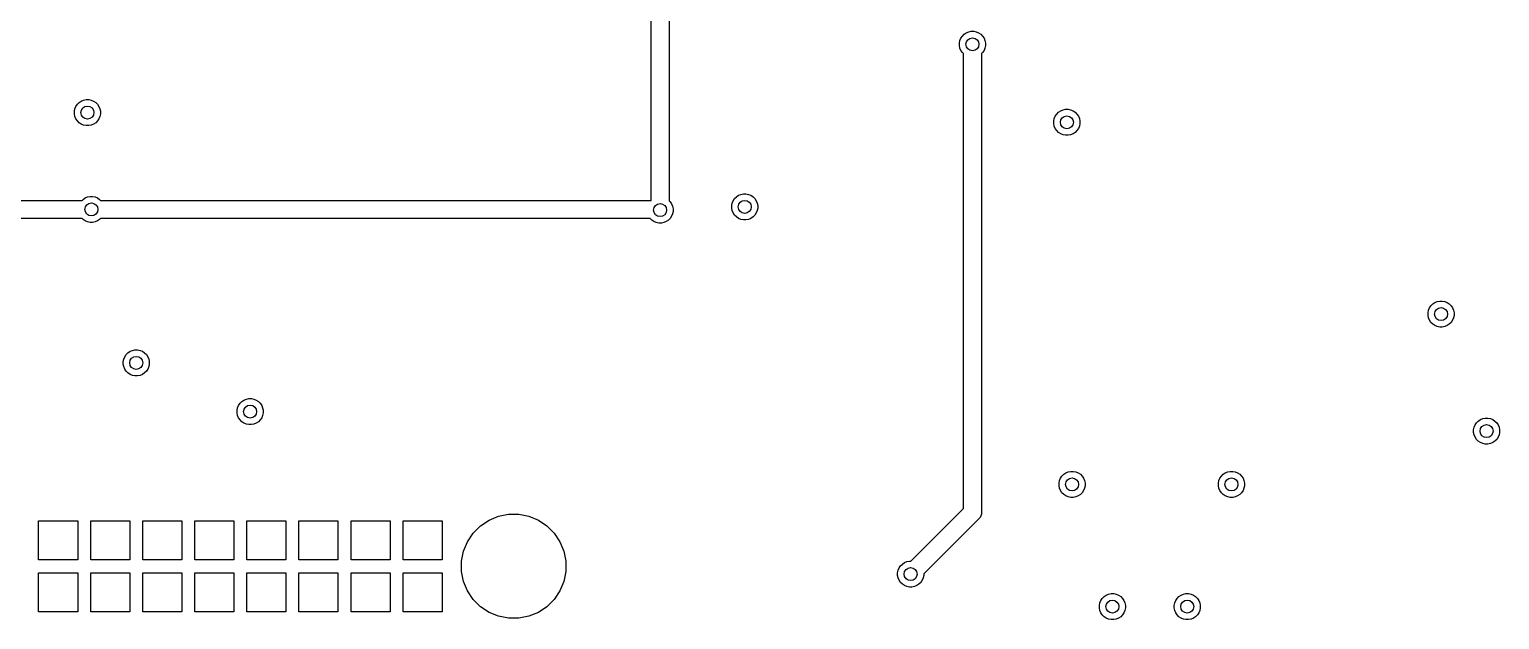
# Model space of a CAD drawing. Extents: x -1.3 to 94.4, y -81.8 to 12.8.
# Drawn here: x 37.9 to 94.4, y -81.8 to -59 of the extents above; entities that cross this region are included whole.
import ezdxf

# ---------------------------------------------------------------- set-up
doc = ezdxf.new("R2010")
doc.units = 0
doc.layers.add('BLACK', color=7, linetype='CONTINUOUS')

msp = doc.modelspace()

# ---------------------------------------------------------------- linework, layer by layer
at = {"layer": 'BLACK', "linetype": 'CONTINUOUS'}
for p, q in [((61.775, -65.625), (61.775, -53.2672)), ((62.475, -53.395), (62.475, -65.6429)), ((73.7366, -59.3063), (73.8063, -59.2366)), ((73.8063, -59.2366), (73.8882, -59.1819)), ((73.8882, -59.1819), (73.9792, -59.1442)), ((73.9792, -59.1442), (74.0758, -59.125)), ((74.0758, -59.125), (74.1742, -59.125)), ((74.1742, -59.125), (74.2708, -59.1442)), ((74.2708, -59.1442), (74.3618, -59.1819)), ((74.3618, -59.1819), (74.4437, -59.2366)), ((74.4437, -59.2366), (74.5134, -59.3063)), ((73.625, -59.5758), (73.6442, -59.4792)), ((73.625, -59.6742), (73.625, -59.5758)), ((73.6442, -59.7708), (73.625, -59.6742)), ((73.6442, -59.4792), (73.6819, -59.3882)), ((73.6819, -59.8618), (73.6442, -59.7708)), ((73.6819, -59.3882), (73.7366, -59.3063)), ((73.7366, -59.9437), (73.6819, -59.8618)), ((74.5134, -59.3063), (74.5681, -59.3882)), ((74.5681, -59.8618), (74.5134, -59.9437)), ((74.5681, -59.3882), (74.6058, -59.4792)), ((74.6058, -59.7708), (74.5681, -59.8618)), ((74.6058, -59.4792), (74.625, -59.5758)), ((74.625, -59.6742), (74.6058, -59.7708)), ((74.625, -59.5758), (74.625, -59.6742)), ((73.775, -59.9821), (73.7366, -59.9437)), ((73.775, -77.48), (73.775, -59.9821)), ((74.5134, -59.9437), (74.475, -59.9821)), ((74.475, -59.9821), (74.475, -77.6078)), ((39.625, -62.2008), (39.6442, -62.1042)), ((39.6442, -62.1042), (39.6819, -62.0132)), ((39.6819, -62.0132), (39.7366, -61.9313)), ((39.7366, -61.9313), (39.8063, -61.8616)), ((39.8063, -61.8616), (39.8882, -61.8069)), ((39.8882, -61.8069), (39.9792, -61.7692)), ((39.9792, -61.7692), (40.0758, -61.75)), ((40.0758, -61.75), (40.1742, -61.75)), ((40.1742, -61.75), (40.2708, -61.7692)), ((40.2708, -61.7692), (40.3618, -61.8069)), ((40.3618, -61.8069), (40.4437, -61.8616)), ((40.4437, -61.8616), (40.5134, -61.9313)), ((40.5134, -61.9313), (40.5681, -62.0132)), ((40.5681, -62.0132), (40.6058, -62.1042)), ((40.6058, -62.1042), (40.625, -62.2008)), ((77.6042, -62.1442), (77.7008, -62.125)), ((77.7008, -62.125), (77.7992, -62.125)), ((77.7992, -62.125), (77.8958, -62.1442)), ((39.625, -62.2992), (39.625, -62.2008)), ((39.6442, -62.3958), (39.625, -62.2992)), ((39.6819, -62.4868), (39.6442, -62.3958)), ((39.7366, -62.5687), (39.6819, -62.4868)), ((39.8063, -62.6384), (39.7366, -62.5687)), ((39.8882, -62.6931), (39.8063, -62.6384)), ((40.4437, -62.6384), (40.3618, -62.6931)), ((40.5134, -62.5687), (40.4437, -62.6384)), ((40.5681, -62.4868), (40.5134, -62.5687)), ((40.6058, -62.3958), (40.5681, -62.4868)), ((40.625, -62.2992), (40.6058, -62.3958)), ((40.625, -62.2008), (40.625, -62.2992)), ((77.25, -62.5758), (77.2692, -62.4792)), ((77.25, -62.6742), (77.25, -62.5758)), ((77.2692, -62.7708), (77.25, -62.6742)), ((77.2692, -62.4792), (77.3069, -62.3882)), ((77.3069, -62.3882), (77.3616, -62.3063)), ((77.3616, -62.3063), (77.4313, -62.2366)), ((77.4313, -62.2366), (77.5132, -62.1819)), ((77.5132, -62.1819), (77.6042, -62.1442)), ((77.8958, -62.1442), (77.9868, -62.1819)), ((77.9868, -62.1819), (78.0687, -62.2366)), ((78.0687, -62.2366), (78.1384, -62.3063)), ((78.1384, -62.3063), (78.1931, -62.3882)), ((78.1931, -62.3882), (78.2308, -62.4792)), ((78.2308, -62.4792), (78.25, -62.5758)), ((78.25, -62.6742), (78.2308, -62.7708)), ((78.25, -62.5758), (78.25, -62.6742)), ((39.9792, -62.7308), (39.8882, -62.6931)), ((40.0758, -62.75), (39.9792, -62.7308)), ((40.1742, -62.75), (40.0758, -62.75)), ((40.2708, -62.7308), (40.1742, -62.75)), ((40.3618, -62.6931), (40.2708, -62.7308)), ((77.3069, -62.8618), (77.2692, -62.7708)), ((77.3616, -62.9437), (77.3069, -62.8618)), ((77.4313, -63.0134), (77.3616, -62.9437)), ((77.5132, -63.0681), (77.4313, -63.0134)), ((77.6042, -63.1058), (77.5132, -63.0681)), ((77.7008, -63.125), (77.6042, -63.1058)), ((77.7992, -63.125), (77.7008, -63.125)), ((77.8958, -63.1058), (77.7992, -63.125)), ((77.9868, -63.0681), (77.8958, -63.1058)), ((78.0687, -63.0134), (77.9868, -63.0681)), ((78.1384, -62.9437), (78.0687, -63.0134)), ((78.1931, -62.8618), (78.1384, -62.9437)), ((78.2308, -62.7708), (78.1931, -62.8618)), ((40.0382, -65.5319), (40.1292, -65.4942)), ((40.1292, -65.4942), (40.2258, -65.475)), ((40.2258, -65.475), (40.3242, -65.475)), ((40.3242, -65.475), (40.4208, -65.4942)), ((40.4208, -65.4942), (40.5118, -65.5319)), ((64.9866, -65.5563), (65.0563, -65.4866)), ((65.0563, -65.4866), (65.1382, -65.4319)), ((65.1382, -65.4319), (65.2292, -65.3942)), ((65.2292, -65.3942), (65.3258, -65.375)), ((65.3258, -65.375), (65.4242, -65.375)), ((65.4242, -65.375), (65.5208, -65.3942)), ((65.5208, -65.3942), (65.6118, -65.4319)), ((65.6118, -65.4319), (65.6937, -65.4866)), ((65.6937, -65.4866), (65.7634, -65.5563)), ((34.62, -65.625), (39.9179, -65.625)), ((39.9179, -65.625), (39.9563, -65.5866)), ((39.9563, -65.5866), (40.0382, -65.5319)), ((40.5118, -65.5319), (40.5937, -65.5866)), ((40.5937, -65.5866), (40.6321, -65.625)), ((40.6321, -65.625), (61.775, -65.625)), ((62.475, -65.6429), (62.5134, -65.6813)), ((62.5134, -65.6813), (62.5681, -65.7632)), ((62.5681, -65.7632), (62.6058, -65.8542)), ((62.6058, -65.8542), (62.625, -65.9508)), ((62.625, -66.0492), (62.6058, -66.1458)), ((62.625, -65.9508), (62.625, -66.0492)), ((64.875, -65.8258), (64.8942, -65.7292)), ((64.875, -65.9242), (64.875, -65.8258)), ((64.8942, -66.0208), (64.875, -65.9242)), ((64.8942, -65.7292), (64.9319, -65.6382)), ((64.9319, -66.1118), (64.8942, -66.0208)), ((64.9319, -65.6382), (64.9866, -65.5563)), ((65.7634, -65.5563), (65.8181, -65.6382)), ((65.8181, -65.6382), (65.8558, -65.7292)), ((65.8558, -66.0208), (65.8181, -66.1118)), ((65.8558, -65.7292), (65.875, -65.8258)), ((65.875, -65.9242), (65.8558, -66.0208)), ((65.875, -65.8258), (65.875, -65.9242)), ((39.9179, -66.325), (34.4922, -66.325)), ((39.9563, -66.3634), (39.9179, -66.325)), ((40.0382, -66.4181), (39.9563, -66.3634)), ((40.1292, -66.4558), (40.0382, -66.4181)), ((40.2258, -66.475), (40.1292, -66.4558)), ((40.3242, -66.475), (40.2258, -66.475)), ((40.4208, -66.4558), (40.3242, -66.475)), ((40.5118, -66.4181), (40.4208, -66.4558)), ((40.5937, -66.3634), (40.5118, -66.4181)), ((40.6321, -66.325), (40.5937, -66.3634)), ((61.7429, -66.325), (40.6321, -66.325)), ((61.8063, -66.3884), (61.7429, -66.325)), ((61.8882, -66.4431), (61.8063, -66.3884)), ((61.9792, -66.4808), (61.8882, -66.4431)), ((62.0758, -66.5), (61.9792, -66.4808)), ((62.1742, -66.5), (62.0758, -66.5)), ((62.2708, -66.4808), (62.1742, -66.5)), ((62.3618, -66.4431), (62.2708, -66.4808)), ((62.4437, -66.3884), (62.3618, -66.4431)), ((62.5134, -66.3187), (62.4437, -66.3884)), ((62.5681, -66.2368), (62.5134, -66.3187)), ((62.6058, -66.1458), (62.5681, -66.2368)), ((64.9866, -66.1937), (64.9319, -66.1118)), ((65.0563, -66.2634), (64.9866, -66.1937)), ((65.1382, -66.3181), (65.0563, -66.2634)), ((65.2292, -66.3558), (65.1382, -66.3181)), ((65.3258, -66.375), (65.2292, -66.3558)), ((65.4242, -66.375), (65.3258, -66.375)), ((65.5208, -66.3558), (65.4242, -66.375)), ((65.6118, -66.3181), (65.5208, -66.3558)), ((65.6937, -66.2634), (65.6118, -66.3181)), ((65.7634, -66.1937), (65.6937, -66.2634)), ((65.8181, -66.1118), (65.7634, -66.1937)), ((91.625, -69.9508), (91.6442, -69.8542)), ((91.625, -70.0492), (91.625, -69.9508)), ((91.6442, -69.8542), (91.6819, -69.7632)), ((91.6819, -69.7632), (91.7366, -69.6813)), ((91.7366, -69.6813), (91.8063, -69.6116)), ((91.8063, -69.6116), (91.8882, -69.5569)), ((91.8882, -69.5569), (91.9792, -69.5192)), ((91.9792, -69.5192), (92.0758, -69.5)), ((92.0758, -69.5), (92.1742, -69.5)), ((92.1742, -69.5), (92.2708, -69.5192)), ((92.2708, -69.5192), (92.3618, -69.5569)), ((92.3618, -69.5569), (92.4437, -69.6116)), ((92.4437, -69.6116), (92.5134, -69.6813)), ((92.5134, -69.6813), (92.5681, -69.7632)), ((92.5681, -69.7632), (92.6058, -69.8542)), ((92.6058, -69.8542), (92.625, -69.9508)), ((92.625, -69.9508), (92.625, -70.0492)), ((91.6442, -70.1458), (91.625, -70.0492)), ((91.6819, -70.2368), (91.6442, -70.1458)), ((91.7366, -70.3187), (91.6819, -70.2368)), ((91.8063, -70.3884), (91.7366, -70.3187)), ((91.8882, -70.4431), (91.8063, -70.3884)), ((91.9792, -70.4808), (91.8882, -70.4431)), ((92.0758, -70.5), (91.9792, -70.4808)), ((92.1742, -70.5), (92.0758, -70.5)), ((92.2708, -70.4808), (92.1742, -70.5)), ((92.3618, -70.4431), (92.2708, -70.4808)), ((92.4437, -70.3884), (92.3618, -70.4431)), ((92.5134, -70.3187), (92.4437, -70.3884)), ((92.5681, -70.2368), (92.5134, -70.3187)), ((92.6058, -70.1458), (92.5681, -70.2368)), ((92.625, -70.0492), (92.6058, -70.1458)), ((41.5, -71.8258), (41.5192, -71.7292)), ((41.5192, -71.7292), (41.5569, -71.6382)), ((41.5569, -71.6382), (41.6116, -71.5563)), ((41.6116, -71.5563), (41.6813, -71.4866)), ((41.6813, -71.4866), (41.7632, -71.4319)), ((41.7632, -71.4319), (41.8542, -71.3942)), ((41.8542, -71.3942), (41.9508, -71.375)), ((41.9508, -71.375), (42.0492, -71.375)), ((42.0492, -71.375), (42.1458, -71.3942)), ((42.1458, -71.3942), (42.2368, -71.4319)), ((42.2368, -71.4319), (42.3187, -71.4866)), ((42.3187, -71.4866), (42.3884, -71.5563)), ((42.3884, -71.5563), (42.4431, -71.6382)), ((42.4431, -71.6382), (42.4808, -71.7292)), ((42.4808, -71.7292), (42.5, -71.8258)), ((41.5, -71.9242), (41.5, -71.8258)), ((41.5192, -72.0208), (41.5, -71.9242)), ((41.5569, -72.1118), (41.5192, -72.0208)), ((41.6116, -72.1937), (41.5569, -72.1118)), ((41.6813, -72.2634), (41.6116, -72.1937)), ((41.7632, -72.3181), (41.6813, -72.2634)), ((42.3187, -72.2634), (42.2368, -72.3181)), ((42.3884, -72.1937), (42.3187, -72.2634)), ((42.4431, -72.1118), (42.3884, -72.1937)), ((42.4808, -72.0208), (42.4431, -72.1118)), ((42.5, -71.9242), (42.4808, -72.0208)), ((42.5, -71.8258), (42.5, -71.9242)), ((41.8542, -72.3558), (41.7632, -72.3181)), ((41.9508, -72.375), (41.8542, -72.3558)), ((42.0492, -72.375), (41.9508, -72.375)), ((42.1458, -72.3558), (42.0492, -72.375)), ((42.2368, -72.3181), (42.1458, -72.3558)), ((45.9866, -73.4313), (46.0563, -73.3616)), ((46.0563, -73.3616), (46.1382, -73.3069)), ((46.1382, -73.3069), (46.2292, -73.2692)), ((46.2292, -73.2692), (46.3258, -73.25)), ((46.3258, -73.25), (46.4242, -73.25)), ((46.4242, -73.25), (46.5208, -73.2692)), ((46.5208, -73.2692), (46.6118, -73.3069)), ((46.6118, -73.3069), (46.6937, -73.3616)), ((46.6937, -73.3616), (46.7634, -73.4313)), ((45.875, -73.7008), (45.8942, -73.6042)), ((45.875, -73.7992), (45.875, -73.7008)), ((45.8942, -73.8958), (45.875, -73.7992)), ((45.8942, -73.6042), (45.9319, -73.5132)), ((45.9319, -73.9868), (45.8942, -73.8958)), ((45.9319, -73.5132), (45.9866, -73.4313)), ((45.9866, -74.0687), (45.9319, -73.9868)), ((46.7634, -73.4313), (46.8181, -73.5132)), ((46.8181, -73.9868), (46.7634, -74.0687)), ((46.8181, -73.5132), (46.8558, -73.6042)), ((46.8558, -73.8958), (46.8181, -73.9868)), ((46.8558, -73.6042), (46.875, -73.7008)), ((46.875, -73.7992), (46.8558, -73.8958)), ((46.875, -73.7008), (46.875, -73.7992)), ((46.0563, -74.1384), (45.9866, -74.0687)), ((46.1382, -74.1931), (46.0563, -74.1384)), ((46.2292, -74.2308), (46.1382, -74.1931)), ((46.3258, -74.25), (46.2292, -74.2308)), ((46.4242, -74.25), (46.3258, -74.25)), ((46.5208, -74.2308), (46.4242, -74.25)), ((46.6118, -74.1931), (46.5208, -74.2308)), ((46.6937, -74.1384), (46.6118, -74.1931)), ((46.7634, -74.0687), (46.6937, -74.1384)), ((93.375, -74.4508), (93.3942, -74.3542)), ((93.375, -74.5492), (93.375, -74.4508)), ((93.3942, -74.6458), (93.375, -74.5492)), ((93.3942, -74.3542), (93.4319, -74.2632)), ((93.4319, -74.2632), (93.4866, -74.1813)), ((93.4866, -74.1813), (93.5563, -74.1116)), ((93.5563, -74.1116), (93.6382, -74.0569)), ((93.6382, -74.0569), (93.7292, -74.0192)), ((93.7292, -74.0192), (93.8258, -74)), ((93.8258, -74), (93.9242, -74)), ((93.9242, -74), (94.0208, -74.0192)), ((94.0208, -74.0192), (94.1118, -74.0569)), ((94.1118, -74.0569), (94.1937, -74.1116)), ((94.1937, -74.1116), (94.2634, -74.1813)), ((94.2634, -74.1813), (94.3181, -74.2632)), ((94.3181, -74.2632), (94.3558, -74.3542)), ((94.3558, -74.3542), (94.375, -74.4508)), ((94.375, -74.5492), (94.3558, -74.6458)), ((94.375, -74.4508), (94.375, -74.5492)), ((93.4319, -74.7368), (93.3942, -74.6458)), ((93.4866, -74.8187), (93.4319, -74.7368)), ((93.5563, -74.8884), (93.4866, -74.8187)), ((93.6382, -74.9431), (93.5563, -74.8884)), ((93.7292, -74.9808), (93.6382, -74.9431)), ((93.8258, -75), (93.7292, -74.9808)), ((93.9242, -75), (93.8258, -75)), ((94.0208, -74.9808), (93.9242, -75)), ((94.1118, -74.9431), (94.0208, -74.9808)), ((94.1937, -74.8884), (94.1118, -74.9431)), ((94.2634, -74.8187), (94.1937, -74.8884)), ((94.3181, -74.7368), (94.2634, -74.8187)), ((94.3558, -74.6458), (94.3181, -74.7368)), ((77.5069, -76.3132), (77.5616, -76.2313)), ((77.5616, -76.2313), (77.6313, -76.1616)), ((77.6313, -76.1616), (77.7132, -76.1069)), ((77.7132, -76.1069), (77.8042, -76.0692)), ((77.8042, -76.0692), (77.9008, -76.05)), ((77.9008, -76.05), (77.9992, -76.05)), ((77.9992, -76.05), (78.0958, -76.0692)), ((78.0958, -76.0692), (78.1868, -76.1069)), ((78.1868, -76.1069), (78.2687, -76.1616)), ((78.2687, -76.1616), (78.3384, -76.2313)), ((78.3384, -76.2313), (78.3931, -76.3132)), ((83.6319, -76.3132), (83.6866, -76.2313)), ((83.6866, -76.2313), (83.7563, -76.1616)), ((83.7563, -76.1616), (83.8382, -76.1069)), ((83.8382, -76.1069), (83.9292, -76.0692)), ((83.9292, -76.0692), (84.0258, -76.05)), ((84.0258, -76.05), (84.1242, -76.05)), ((84.1242, -76.05), (84.2208, -76.0692)), ((84.2208, -76.0692), (84.3118, -76.1069)), ((84.3118, -76.1069), (84.3937, -76.1616)), ((84.3937, -76.1616), (84.4634, -76.2313)), ((84.4634, -76.2313), (84.5181, -76.3132)), ((77.45, -76.5008), (77.4692, -76.4042)), ((77.45, -76.5992), (77.45, -76.5008)), ((77.4692, -76.6958), (77.45, -76.5992)), ((77.4692, -76.4042), (77.5069, -76.3132)), ((77.5069, -76.7868), (77.4692, -76.6958)), ((77.5616, -76.8687), (77.5069, -76.7868)), ((78.3931, -76.7868), (78.3384, -76.8687)), ((78.3931, -76.3132), (78.4308, -76.4042)), ((78.4308, -76.6958), (78.3931, -76.7868)), ((78.4308, -76.4042), (78.45, -76.5008)), ((78.45, -76.5992), (78.4308, -76.6958)), ((78.45, -76.5008), (78.45, -76.5992)), ((83.575, -76.5008), (83.5942, -76.4042)), ((83.575, -76.5992), (83.575, -76.5008)), ((83.5942, -76.6958), (83.575, -76.5992)), ((83.5942, -76.4042), (83.6319, -76.3132)), ((83.6319, -76.7868), (83.5942, -76.6958)), ((83.6866, -76.8687), (83.6319, -76.7868)), ((84.5181, -76.7868), (84.4634, -76.8687)), ((84.5181, -76.3132), (84.5558, -76.4042)), ((84.5558, -76.6958), (84.5181, -76.7868)), ((84.5558, -76.4042), (84.575, -76.5008)), ((84.575, -76.5992), (84.5558, -76.6958)), ((84.575, -76.5008), (84.575, -76.5992)), ((77.6313, -76.9384), (77.5616, -76.8687)), ((77.7132, -76.9931), (77.6313, -76.9384)), ((77.8042, -77.0308), (77.7132, -76.9931)), ((77.9008, -77.05), (77.8042, -77.0308)), ((77.9992, -77.05), (77.9008, -77.05)), ((78.0958, -77.0308), (77.9992, -77.05)), ((78.1868, -76.9931), (78.0958, -77.0308)), ((78.2687, -76.9384), (78.1868, -76.9931)), ((78.3384, -76.8687), (78.2687, -76.9384)), ((83.7563, -76.9384), (83.6866, -76.8687)), ((83.8382, -76.9931), (83.7563, -76.9384)), ((83.9292, -77.0308), (83.8382, -76.9931)), ((84.0258, -77.05), (83.9292, -77.0308)), ((84.1242, -77.05), (84.0258, -77.05)), ((84.2208, -77.0308), (84.1242, -77.05)), ((84.3118, -76.9931), (84.2208, -77.0308)), ((84.3937, -76.9384), (84.3118, -76.9931)), ((84.4634, -76.8687), (84.3937, -76.9384)), ((55.2251, -78.1465), (55.5526, -77.9276)), ((55.5526, -77.9276), (55.9166, -77.7769)), ((55.9166, -77.7769), (56.303, -77.7)), ((56.303, -77.7), (56.697, -77.7)), ((56.697, -77.7), (57.0834, -77.7769)), ((57.0834, -77.7769), (57.4474, -77.9276)), ((57.4474, -77.9276), (57.7749, -78.1465)), ((71.755, -79.5), (73.775, -77.48)), ((74.3603, -77.8846), (72.25, -79.995)), ((74.3737, -77.8737), (74.3603, -77.8846)), ((74.4174, -77.8204), (74.3737, -77.8737)), ((74.4499, -77.7596), (74.4174, -77.8204)), ((74.4699, -77.6936), (74.4499, -77.7596)), ((74.475, -77.6422), (74.4699, -77.6936)), ((74.475, -77.6078), (74.4767, -77.625)), ((74.4767, -77.625), (74.475, -77.6422)), ((38.25, -79.45), (38.25, -77.95)), ((38.25, -77.95), (39.75, -77.95)), ((39.75, -77.95), (39.75, -79.45)), ((40.25, -79.45), (40.25, -77.95)), ((40.25, -77.95), (41.75, -77.95)), ((41.75, -77.95), (41.75, -79.45)), ((42.25, -79.45), (42.25, -77.95)), ((42.25, -77.95), (43.75, -77.95)), ((43.75, -77.95), (43.75, -79.45)), ((44.25, -79.45), (44.25, -77.95)), ((44.25, -77.95), (45.75, -77.95)), ((45.75, -77.95), (45.75, -79.45)), ((46.25, -79.45), (46.25, -77.95)), ((46.25, -77.95), (47.75, -77.95)), ((47.75, -77.95), (47.75, -79.45)), ((48.25, -79.45), (48.25, -77.95)), ((48.25, -77.95), (49.75, -77.95)), ((49.75, -77.95), (49.75, -79.45)), ((50.25, -79.45), (50.25, -77.95)), ((50.25, -77.95), (51.75, -77.95)), ((51.75, -77.95), (51.75, -79.45)), ((52.25, -79.45), (52.25, -77.95)), ((52.25, -77.95), (53.75, -77.95)), ((53.75, -77.95), (53.75, -79.45)), ((54.7276, -78.7526), (54.9465, -78.4251)), ((54.9465, -78.4251), (55.2251, -78.1465)), ((57.7749, -78.1465), (58.0535, -78.4251)), ((58.0535, -78.4251), (58.2724, -78.7526)), ((54.5769, -79.1166), (54.7276, -78.7526)), ((58.2724, -78.7526), (58.4231, -79.1166)), ((39.75, -79.45), (38.25, -79.45)), ((41.75, -79.45), (40.25, -79.45)), ((43.75, -79.45), (42.25, -79.45)), ((45.75, -79.45), (44.25, -79.45)), ((47.75, -79.45), (46.25, -79.45)), ((49.75, -79.45), (48.25, -79.45)), ((51.75, -79.45), (50.25, -79.45)), ((53.75, -79.45), (52.25, -79.45)), ((54.5, -79.503), (54.5769, -79.1166)), ((54.5, -79.897), (54.5, -79.503)), ((58.4231, -79.1166), (58.5, -79.503)), ((58.5, -79.503), (58.5, -79.897)), ((71.3616, -79.6813), (71.4313, -79.6116)), ((71.4313, -79.6116), (71.5132, -79.5569)), ((71.5132, -79.5569), (71.6042, -79.5192)), ((71.6042, -79.5192), (71.7008, -79.5)), ((71.7008, -79.5), (71.755, -79.5)), ((38.25, -81.45), (38.25, -79.95)), ((38.25, -79.95), (39.75, -79.95)), ((39.75, -79.95), (39.75, -81.45)), ((40.25, -81.45), (40.25, -79.95)), ((40.25, -79.95), (41.75, -79.95)), ((41.75, -79.95), (41.75, -81.45)), ((42.25, -81.45), (42.25, -79.95)), ((42.25, -79.95), (43.75, -79.95)), ((43.75, -79.95), (43.75, -81.45)), ((44.25, -81.45), (44.25, -79.95)), ((44.25, -79.95), (45.75, -79.95)), ((45.75, -79.95), (45.75, -81.45)), ((46.25, -81.45), (46.25, -79.95)), ((46.25, -79.95), (47.75, -79.95)), ((47.75, -79.95), (47.75, -81.45)), ((48.25, -81.45), (48.25, -79.95)), ((48.25, -79.95), (49.75, -79.95)), ((49.75, -79.95), (49.75, -81.45)), ((50.25, -81.45), (50.25, -79.95)), ((50.25, -79.95), (51.75, -79.95)), ((51.75, -79.95), (51.75, -81.45)), ((52.25, -81.45), (52.25, -79.95)), ((52.25, -79.95), (53.75, -79.95)), ((53.75, -79.95), (53.75, -81.45)), ((54.5769, -80.2834), (54.5, -79.897)), ((58.5, -79.897), (58.4231, -80.2834)), ((71.25, -79.9508), (71.2692, -79.8542)), ((71.25, -80.0492), (71.25, -79.9508)), ((71.2692, -80.1458), (71.25, -80.0492)), ((71.2692, -79.8542), (71.3069, -79.7632)), ((71.3069, -80.2368), (71.2692, -80.1458)), ((71.3069, -79.7632), (71.3616, -79.6813)), ((72.2308, -80.1458), (72.1931, -80.2368)), ((72.25, -80.0492), (72.2308, -80.1458)), ((72.25, -79.995), (72.25, -80.0492)), ((54.7276, -80.6474), (54.5769, -80.2834)), ((54.9465, -80.9749), (54.7276, -80.6474)), ((58.2724, -80.6474), (58.0535, -80.9749)), ((58.4231, -80.2834), (58.2724, -80.6474)), ((71.3616, -80.3187), (71.3069, -80.2368)), ((71.4313, -80.3884), (71.3616, -80.3187)), ((71.5132, -80.4431), (71.4313, -80.3884)), ((71.6042, -80.4808), (71.5132, -80.4431)), ((71.7008, -80.5), (71.6042, -80.4808)), ((71.7992, -80.5), (71.7008, -80.5)), ((71.8958, -80.4808), (71.7992, -80.5)), ((71.9868, -80.4431), (71.8958, -80.4808)), ((72.0687, -80.3884), (71.9868, -80.4431)), ((72.1384, -80.3187), (72.0687, -80.3884)), ((72.1931, -80.2368), (72.1384, -80.3187)), ((79.3542, -80.7692), (79.4508, -80.75)), ((79.4508, -80.75), (79.5492, -80.75)), ((79.5492, -80.75), (79.6458, -80.7692)), ((82.2292, -80.7692), (82.3258, -80.75)), ((82.3258, -80.75), (82.4242, -80.75)), ((82.4242, -80.75), (82.5208, -80.7692)), ((55.2251, -81.2535), (54.9465, -80.9749)), ((55.5526, -81.4724), (55.2251, -81.2535)), ((57.7749, -81.2535), (57.4474, -81.4724)), ((58.0535, -80.9749), (57.7749, -81.2535)), ((79, -81.2008), (79.0192, -81.1042)), ((79, -81.2992), (79, -81.2008)), ((79.0192, -81.3958), (79, -81.2992)), ((79.0192, -81.1042), (79.0569, -81.0132)), ((79.0569, -81.0132), (79.1116, -80.9313)), ((79.1116, -80.9313), (79.1813, -80.8616)), ((79.1813, -80.8616), (79.2632, -80.8069)), ((79.2632, -80.8069), (79.3542, -80.7692)), ((79.6458, -80.7692), (79.7368, -80.8069)), ((79.7368, -80.8069), (79.8187, -80.8616)), ((79.8187, -80.8616), (79.8884, -80.9313)), ((79.8884, -80.9313), (79.9431, -81.0132)), ((79.9431, -81.0132), (79.9808, -81.1042)), ((79.9808, -81.1042), (80, -81.2008)), ((80, -81.2992), (79.9808, -81.3958)), ((80, -81.2008), (80, -81.2992)), ((81.875, -81.2008), (81.8942, -81.1042)), ((81.875, -81.2992), (81.875, -81.2008)), ((81.8942, -81.3958), (81.875, -81.2992)), ((81.8942, -81.1042), (81.9319, -81.0132)), ((81.9319, -81.0132), (81.9866, -80.9313)), ((81.9866, -80.9313), (82.0563, -80.8616)), ((82.0563, -80.8616), (82.1382, -80.8069)), ((82.1382, -80.8069), (82.2292, -80.7692)), ((82.5208, -80.7692), (82.6118, -80.8069)), ((82.6118, -80.8069), (82.6937, -80.8616)), ((82.6937, -80.8616), (82.7634, -80.9313)), ((82.7634, -80.9313), (82.8181, -81.0132)), ((82.8181, -81.0132), (82.8558, -81.1042)), ((82.8558, -81.1042), (82.875, -81.2008)), ((82.875, -81.2992), (82.8558, -81.3958)), ((82.875, -81.2008), (82.875, -81.2992)), ((39.75, -81.45), (38.25, -81.45)), ((41.75, -81.45), (40.25, -81.45)), ((43.75, -81.45), (42.25, -81.45)), ((45.75, -81.45), (44.25, -81.45)), ((47.75, -81.45), (46.25, -81.45)), ((49.75, -81.45), (48.25, -81.45)), ((51.75, -81.45), (50.25, -81.45)), ((53.75, -81.45), (52.25, -81.45)), ((55.9166, -81.6231), (55.5526, -81.4724)), ((56.303, -81.7), (55.9166, -81.6231)), ((56.697, -81.7), (56.303, -81.7)), ((57.0834, -81.6231), (56.697, -81.7)), ((57.4474, -81.4724), (57.0834, -81.6231)), ((79.0569, -81.4868), (79.0192, -81.3958)), ((79.1116, -81.5687), (79.0569, -81.4868)), ((79.1813, -81.6384), (79.1116, -81.5687)), ((79.2632, -81.6931), (79.1813, -81.6384)), ((79.3542, -81.7308), (79.2632, -81.6931)), ((79.4508, -81.75), (79.3542, -81.7308)), ((79.5492, -81.75), (79.4508, -81.75)), ((79.6458, -81.7308), (79.5492, -81.75)), ((79.7368, -81.6931), (79.6458, -81.7308)), ((79.8187, -81.6384), (79.7368, -81.6931)), ((79.8884, -81.5687), (79.8187, -81.6384)), ((79.9431, -81.4868), (79.8884, -81.5687)), ((79.9808, -81.3958), (79.9431, -81.4868)), ((81.9319, -81.4868), (81.8942, -81.3958)), ((81.9866, -81.5687), (81.9319, -81.4868)), ((82.0563, -81.6384), (81.9866, -81.5687)), ((82.1382, -81.6931), (82.0563, -81.6384)), ((82.2292, -81.7308), (82.1382, -81.6931)), ((82.3258, -81.75), (82.2292, -81.7308)), ((82.4242, -81.75), (82.3258, -81.75)), ((82.5208, -81.7308), (82.4242, -81.75)), ((82.6118, -81.6931), (82.5208, -81.7308)), ((82.6937, -81.6384), (82.6118, -81.6931)), ((82.7634, -81.5687), (82.6937, -81.6384)), ((82.8181, -81.4868), (82.7634, -81.5687)), ((82.8558, -81.3958), (82.8181, -81.4868))]:
    msp.add_line(p, q, dxfattribs=at)
at = {"layer": 'BLACK'}
for centre in [(74.125, -59.625), (40.125, -62.25), (77.75, -62.625), (40.275, -65.975), (62.125, -66), (65.375, -65.875), (92.125, -70), (42, -71.875), (46.375, -73.75), (93.875, -74.5), (77.95, -76.55), (84.075, -76.55), (71.75, -80), (79.5, -81.25), (82.375, -81.25)]:
    msp.add_circle(centre, 0.25, dxfattribs=at)

doc.saveas('drawing.dxf')
